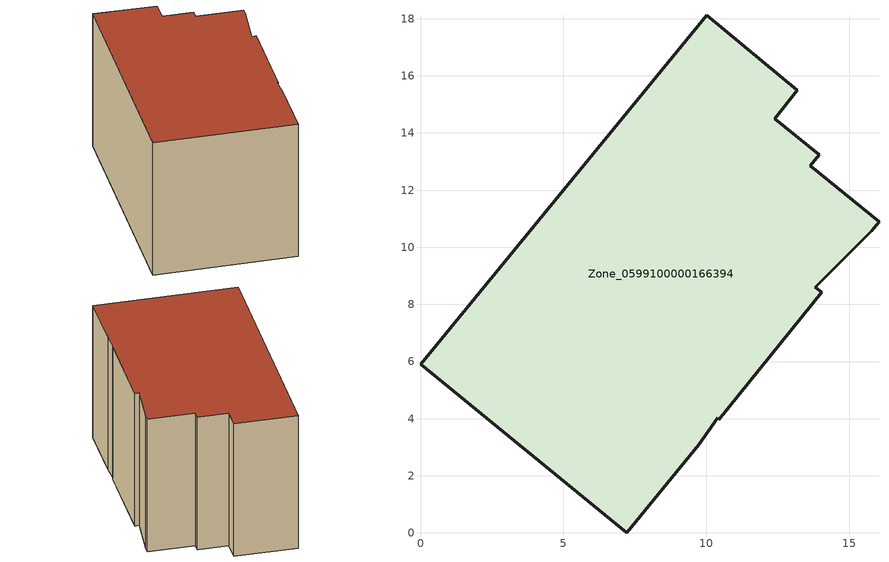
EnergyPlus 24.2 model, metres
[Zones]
Zone_0599100000166394
 floor ground (C_G): 7.23,0 0,5.9 10.02,18.13 13.19,15.5 12.41,14.5 13.96,13.23 13.64,12.85 16.05,10.89 15.8,10.59 13.82,8.6 14.05,8.43 10.44,3.96 10.4,4.04 9.73,3.1 z0
 wall outside (C_F): 13.64,12.85 13.96,13.23 12.41,14.5 13.19,15.5 10.02,18.13 0,5.9 7.23,0 9.73,3.1 10.4,4.04 10.44,3.96 14.05,8.43 13.82,8.6 15.8,10.59 16.05,10.89 13.64,12.85 z0:9.68
 roof outside (C_R): 15.8,10.59 16.05,10.89 13.64,12.85 13.96,13.23 12.41,14.5 13.19,15.5 10.02,18.13 0,5.9 7.23,0 9.73,3.1 10.4,4.04 10.44,3.96 14.05,8.43 13.82,8.6 z9.68
[BUILDING]
Pand.0599100000166394: North Axis=0; Terrain=City; Loads Convergence Tolerance Value=0.04; Temperature Convergence Tolerance Value=0.4; Solar Distribution=FullExterior; Maximum Number of Warmup Days=25; Minimum Number of Warmup Days=1
[Site:Location]
Rotterdam.The.Hague.AP_ZH_NLD Design_Conditions: Latitude=51.96; Longitude=4.45; Time Zone=1; Elevation=-4.5
[SITE:GROUNDTEMPERATURE:BUILDINGSURFACE]
18, 18, 18, 18, 18, 18, 18, 18, 18, 18, 18, 18
[MATERIAL] Thermal Absorptance=0.9; Solar Absorptance=0.7; Visible Absorptance=0.7
Name | Roughness | Thickness | Conductivity | Density | Specific Heat
G.TC.1946 | MediumSmooth | 0.15 | 1 | 540 | 1210
F.TC.1946 | Rough | 0.3 | 0.857143 | 1920 | 840
R.TC.1946 | MediumRough | 0.2 | 0.909091 | 1500 | 1000
[CONSTRUCTION]
C_G: G.TC.1946
C_F: F.TC.1946
C_R: R.TC.1946
[ZONE]
Zone_0599100000166394: Type=1; Multiplier=1; Ceiling Height=Autocalculate; Volume=Autocalculate; Floor Area=autocalculate; Part of Total Floor Area=Yes
[ZONEINFILTRATION:DESIGNFLOWRATE]
Infil_Zone_0599100000166394: Zone or ZoneList or Space or SpaceList=Zone_0599100000166394; Schedule=AlwaysOn; Design Flow Rate Calculation Method=Flow/Area; Flow Rate per Floor Area=0.003; Constant Term Coefficient=1; Temperature Term Coefficient=0; Velocity Term Coefficient=0; Velocity Squared Term Coefficient=0
[HVACTEMPLATE:ZONE:IDEALLOADSAIRSYSTEM]
Zone_0599100000166394: Maximum Heating Supply Air Temperature=50; Minimum Cooling Supply Air Temperature=13; Maximum Heating Supply Air Humidity Ratio=0.0156; Minimum Cooling Supply Air Humidity Ratio=0.0077; Heating Limit=NoLimit; Cooling Limit=NoLimit; Dehumidification Control Type=ConstantSensibleHeatRatio; Cooling Sensible Heat Ratio=0.7; Dehumidification Setpoint=60; Humidification Control Type=None; Humidification Setpoint=30; Outdoor Air Method=None; Outdoor Air Flow Rate per Person=0.00944; Outdoor Air Flow Rate per Zone Floor Area=0; Outdoor Air Flow Rate per Zone=0; Demand Controlled Ventilation Type=None; Outdoor Air Economizer Type=NoEconomizer; Heat Recovery Type=None; Sensible Heat Recovery Effectiveness=0.7; Latent Heat Recovery Effectiveness=0.65
[ZONECONTROL:THERMOSTAT]
ThermostatControl_Zone_0599100000166394: Zone or ZoneList=Zone_0599100000166394; Control Type Schedule=DualSetpointControlType; Control 1=Thermostat_Zone_0599100000166394; Temperature Difference Between Cutout And Setpoint=0
[THERMOSTATSETPOINT:DUALSETPOINT]
Thermostat_Zone_0599100000166394: Heating Setpoint Temperature Schedule=HeatingSetpoint_Zone_0599100000166394; Cooling Setpoint Temperature Schedule=CoolingSetpoint_Zone_0599100000166394
[SCHEDULE:COMPACT]
HeatingSetpoint_Zone_0599100000166394: Through: 12/31, For: AllDays, Until: 24:00, 21
CoolingSetpoint_Zone_0599100000166394: Through: 12/31, For: AllDays, Until: 24:00, 24
DualSetpointControlType: Through: 12/31, For: AllDays, Until: 24:00, 4
AlwaysOn: Through: 12/31, For: AllDays, Until: 24:00, 1
